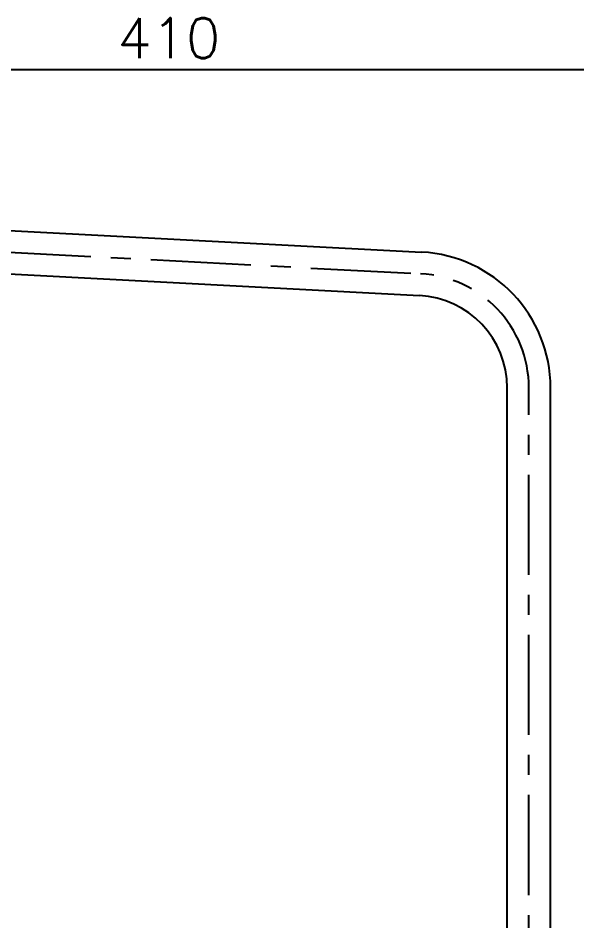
# Model space of a CAD drawing. Extents: x -4069 to -3649, y -4303 to -3709.
# Drawn here: x -3792.9 to -3744, y -3948.5 to -3869.6 of the extents above; entities that cross this region are included whole.
import ezdxf

# ---------------------------------------------------------------- set-up
doc = ezdxf.new("R2010")
doc.units = 0
doc.header["$LTSCALE"] = 7
doc.linetypes.add('CENTER', pattern=[2, 1.25, -0.25, 0.25, -0.25])
for name, color, linetype in [('6', 7, 'CONTINUOUS'), ('CL', 1, 'CENTER'), ('DIM', 2, 'CONTINUOUS')]:
    doc.layers.add(name, color=color, linetype=linetype)
doc.styles.add('GHS', font='ROMANS.shx', dxfattribs={"bigfont": 'GHS.shx'})

msp = doc.modelspace()

# ---------------------------------------------------------------- linework, layer by layer
at = {"layer": '6', "color": 7, "linetype": 'Continuous'}
for p, q in [((-3809.11743, -3887.32705), (-3757.58037, -3890.02799)), ((-3809.31631, -3891.12184), (-3757.77924, -3893.82278)), ((-3750.10317, -3950.72111), (-3750.10317, -3901.91168)), ((-3746.30317, -3950.72111), (-3746.30317, -3901.91168))]:
    msp.add_line(p, q, dxfattribs=at)
for radius in [11.9, 8.1]:
    msp.add_arc((-3758.20317, -3901.91168), radius, 0, 87, dxfattribs=at)
at = {"layer": 'CL'}
for p, q in [((-3809.21687, -3889.22444), (-3757.67981, -3891.92539)), ((-3748.20317, -4114.26802), (-3748.20317, -3901.91168))]:
    msp.add_line(p, q, dxfattribs=at)
msp.add_arc((-3758.20317, -3901.91168), 10, 0, 87, dxfattribs=at)
at = {"layer": 'DIM'}
msp.add_line((-3816.62997, -3874.05772), (-3741.70317, -3874.05772), dxfattribs=at)

# ---------------------------------------------------------------- texts
at = {"layer": 'DIM', "insert": (-3779.68388, -3871.30772), "char_height": 3.5, "attachment_point": 5, "style": 'GHS'}
msp.add_mtext('410', dxfattribs=at)

doc.saveas('drawing.dxf')
